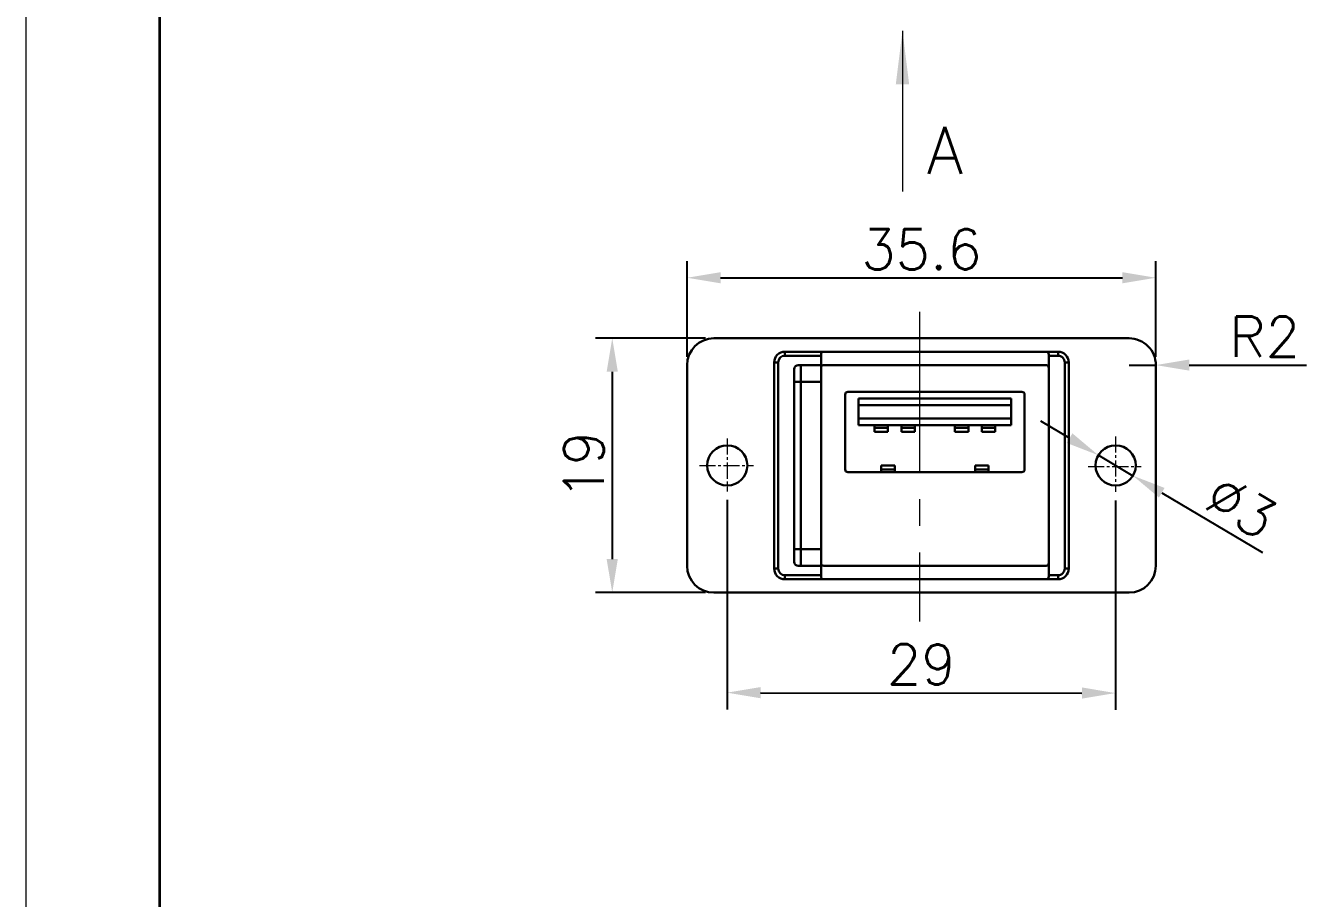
# Model space of a CAD drawing. Header units: millimetres. Extents: x -105 to 105, y -148 to 148.
# Drawn here: x -105 to -9.2, y 11.1 to 76.3 of the extents above; entities that cross this region are included whole.
import ezdxf
from ezdxf.enums import TextEntityAlignment as Align

# ---------------------------------------------------------------- set-up
doc = ezdxf.new("R2010")
doc.units = ezdxf.units.MM
doc.header["$PDSIZE"] = -5
doc.linetypes.add('点画线', pattern=[18, 12, -2, 2, -2])
doc.layers.get('0').update_dxf_attribs({"lineweight": 18})
for name, color, linetype, lineweight in [('尺寸线层', 3, 'Continuous', 18), ('粗实线层', 7, 'Continuous', 35), ('细实线层', 7, 'Continuous', 18)]:
    doc.layers.add(name, color=color, linetype=linetype, lineweight=lineweight)
doc.styles.get("Standard").update_dxf_attribs({"font": 'txt.shx', "height": 3})
doc.dimstyles.get("Standard").update_dxf_attribs({"dimtxt": 0.18, "dimasz": 0.18, "dimexe": 0.18, "dimexo": 0.0625, "dimgap": 0.09, "dimtad": 0, "dimtih": 1, "dimtoh": 1, "dimdec": 4, "dimzin": 0, "dimdsep": 46, "dimtxsty": 'Standard', "dimcen": 0.09, "dimdle": 0.36, "dimadec": 0, "dimazin": 0, "dimtfac": 1, "dimtdec": 4, "dimtofl": 0, "dimtmove": 0, "dimatfit": 3, "dimfxl": 1, "dimtolj": 1, "dimarcsym": 0})

# ---------------------------------------------------------------- blocks, each defined once
blk = doc.blocks.new('$CAXA_FRAME_13B17AC1$')
at = {"layer": '粗实线层'}
blk.add_line((-95, 138.5), (-95, -138.5), dxfattribs=at)
at = {"layer": '细实线层'}
blk.add_line((-105, 148.5), (-105, -148.5), dxfattribs=at)
blk = doc.blocks.new('*X4')
at = {"layer": 'Defpoints', "color": 0, "transparency": 16777216}
for p in [(-20.611, 57.445), (-55.611, 50.922), (-20.611, 50.922)]:
    blk.add_point(p, dxfattribs=at)
at = {"layer": '尺寸线层', "color": 0, "linetype": 'Continuous', "lineweight": -2, "transparency": 16777216}
for p, q in [((-55.611, 51.547), (-55.611, 58.695)), ((-20.611, 51.547), (-20.611, 58.695))]:
    blk.add_line(p, q, dxfattribs=at)
at = {"layer": '尺寸线层', "color": 0, "lineweight": -2, "transparency": 16777216}
blk.add_line((-53.111, 57.445), (-23.111, 57.445), dxfattribs=at)
at = {"layer": '尺寸线层', "color": 0, "transparency": 16777216}
for points in [[(-53.111, 57.861), (-53.111, 57.028), (-55.611, 57.445)], [(-23.111, 57.861), (-23.111, 57.028), (-20.611, 57.445)]]:
    blk.add_solid(points, dxfattribs=at)
at = {"layer": '尺寸线层', "color": 0, "transparency": 16777216, "insert": (-38.111, 59.57), "char_height": 3, "width": 10.93485, "attachment_point": 5, "bg_fill": 3, "box_fill_scale": 1.1, "bg_fill_color": 256, "bg_fill_true_color": 13158600, "bg_fill_transparency": 0}
blk.add_mtext('\\A1;35.6', dxfattribs=at)
blk = doc.blocks.new('*X5')
at = {"layer": 'Defpoints', "color": 0, "transparency": 16777216}
for p in [(-53.611, 52.922), (-61.201, 33.922), (-53.611, 33.922)]:
    blk.add_point(p, dxfattribs=at)
at = {"layer": '尺寸线层', "color": 0, "linetype": 'Continuous', "lineweight": -2, "transparency": 16777216}
for p, q in [((-54.236, 52.922), (-62.451, 52.922)), ((-54.236, 33.922), (-62.451, 33.922))]:
    blk.add_line(p, q, dxfattribs=at)
at = {"layer": '尺寸线层', "color": 0, "lineweight": -2, "transparency": 16777216}
blk.add_line((-61.201, 50.422), (-61.201, 36.422), dxfattribs=at)
at = {"layer": '尺寸线层', "color": 0, "transparency": 16777216}
for points in [[(-61.618, 50.422), (-60.784, 50.422), (-61.201, 52.922)], [(-61.618, 36.422), (-60.784, 36.422), (-61.201, 33.922)]]:
    blk.add_solid(points, dxfattribs=at)
at = {"layer": '尺寸线层', "color": 0, "transparency": 16777216, "insert": (-63.326, 43.422), "char_height": 3, "width": 5, "attachment_point": 5, "rotation": 90, "bg_fill": 3, "box_fill_scale": 1.1, "bg_fill_color": 256, "bg_fill_true_color": 13158600, "bg_fill_transparency": 0}
blk.add_mtext('\\A1;19', dxfattribs=at)
blk = doc.blocks.new('*X6')
at = {"layer": 'Defpoints', "color": 0, "transparency": 16777216}
for p in [(-24.902, 44.187), (-22.321, 42.658)]:
    blk.add_point(p, dxfattribs=at)
at = {"layer": '尺寸线层', "color": 0, "lineweight": -2, "transparency": 16777216}
for p, q in [((-27.053, 45.461), (-29.204, 46.735)), ((-24.902, 44.187), (-22.321, 42.658)), ((-20.17, 41.384), (-12.642, 36.924))]:
    blk.add_line(p, q, dxfattribs=at)
at = {"layer": '尺寸线层', "color": 0, "transparency": 16777216}
for points in [[(-26.84, 45.819), (-27.265, 45.102), (-24.902, 44.187)], [(-19.957, 41.742), (-20.382, 41.025), (-22.321, 42.658)]]:
    blk.add_solid(points, dxfattribs=at)
at = {"layer": '尺寸线层', "color": 0, "transparency": 16777216, "insert": (-14.247, 40.345), "char_height": 3, "width": 7.14286, "attachment_point": 5, "rotation": 329.35747, "bg_fill": 3, "box_fill_scale": 1.1, "bg_fill_color": 256, "bg_fill_true_color": 13158600, "bg_fill_transparency": 0}
blk.add_mtext('\\A1;%%C3', dxfattribs=at)
blk = doc.blocks.new('*X7')
at = {"layer": 'Defpoints', "color": 0, "transparency": 16777216}
for p in [(-22.611, 50.922), (-20.611, 50.922)]:
    blk.add_point(p, dxfattribs=at)
at = {"layer": '尺寸线层', "color": 0, "lineweight": -2, "transparency": 16777216}
for p, q in [((-22.611, 50.922), (-20.611, 50.922)), ((-18.111, 50.922), (-9.361, 50.922))]:
    blk.add_line(p, q, dxfattribs=at)
at = {"layer": '尺寸线层', "color": 0, "transparency": 16777216}
blk.add_solid([(-18.111, 51.339), (-18.111, 50.506), (-20.611, 50.922)], dxfattribs=at)
at = {"layer": '尺寸线层', "color": 0, "transparency": 16777216, "insert": (-12.486, 53.047), "char_height": 3, "width": 6.07143, "attachment_point": 5, "rotation": 359.99999, "bg_fill": 3, "box_fill_scale": 1.1, "bg_fill_color": 256, "bg_fill_true_color": 13158600, "bg_fill_transparency": 0}
blk.add_mtext('\\A1;R2', dxfattribs=at)
blk = doc.blocks.new('*D10')
at = {"color": 0, "lineweight": -2, "transparency": 16777216}
for p, q in [((-52.612, 40.847), (-52.629, 25.199)), ((-23.612, 40.816), (-23.629, 25.167)), ((-50.128, 26.446), (-26.128, 26.42))]:
    blk.add_line(p, q, dxfattribs=at)
at = {"color": 0, "linetype": '点画线', "transparency": 16777216}
for points in [[(-50.127, 26.863), (-50.128, 26.029), (-52.628, 26.449)], [(-26.127, 26.837), (-26.128, 26.003), (-23.628, 26.417)]]:
    blk.add_solid(points, dxfattribs=at)
at = {"layer": 'Defpoints', "color": 0, "linetype": '点画线', "transparency": 16777216}
for p in [(-52.611, 41.472), (-23.611, 41.441), (-23.628, 26.417)]:
    blk.add_point(p, dxfattribs=at)
at = {"color": 0, "linetype": '点画线', "transparency": 16777216, "insert": (-38.125, 28.558), "char_height": 3, "attachment_point": 5, "rotation": 359.93776}
blk.add_mtext('\\A1;29', dxfattribs=at)

msp = doc.modelspace()

# ---------------------------------------------------------------- hatches: boundary and pattern name
at = {"layer": '尺寸线层', "linetype": 'Continuous'}
msp.add_hatch(color=7, dxfattribs=at).paths.add_polyline_path([(-39.53, 75.895), (-39.03, 71.895), (-40.03, 71.895)], flags=0)

# ---------------------------------------------------------------- linework, layer by layer
at = {"color": 7, "lineweight": 30}
for p, q in [((-22.611, 52.922), (-53.611, 52.922)), ((-53.611, 33.922), (-22.611, 33.922))]:
    msp.add_line(p, q, dxfattribs=at)
at = {"color": 7, "lineweight": 30, "ltscale": 0.0075}
for p, q in [((-48.311, 51.922), (-48.311, 51.622)), ((-27.911, 51.922), (-27.911, 51.622)), ((-49.111, 51.122), (-48.811, 51.122)), ((-27.111, 51.122), (-27.411, 51.122)), ((-41.611, 46.222), (-41.611, 45.922)), ((-40.611, 45.922), (-40.611, 46.222)), ((-39.611, 46.222), (-39.611, 45.922)), ((-38.611, 45.922), (-38.611, 46.222)), ((-35.611, 45.922), (-35.611, 46.222)), ((-34.611, 46.222), (-34.611, 45.922)), ((-33.611, 45.922), (-33.611, 46.222)), ((-32.611, 46.222), (-32.611, 45.922)), ((-41.111, 43.422), (-41.111, 43.122)), ((-40.111, 43.122), (-40.111, 43.422)), ((-34.111, 43.122), (-34.111, 43.422)), ((-33.111, 43.422), (-33.111, 43.122)), ((-49.111, 35.722), (-48.811, 35.722)), ((-27.111, 35.722), (-27.411, 35.722)), ((-48.311, 34.922), (-48.311, 35.222)), ((-27.911, 34.922), (-27.911, 35.222))]:
    msp.add_line(p, q, dxfattribs=at)
at = {"color": 7, "lineweight": 30, "ltscale": 0.072472}
msp.add_line((-45.412, 51.922), (-48.311, 51.922), dxfattribs=at)
at = {"color": 7, "lineweight": 30, "ltscale": 0.415}
for p, q in [((-28.811, 51.922), (-45.411, 51.922)), ((-28.811, 50.922), (-45.411, 50.922)), ((-45.411, 35.922), (-28.811, 35.922)), ((-45.411, 34.922), (-28.811, 34.922))]:
    msp.add_line(p, q, dxfattribs=at)
at = {"color": 7, "lineweight": 30, "ltscale": 0.0225}
for p, q in [((-27.911, 51.922), (-28.811, 51.922)), ((-28.811, 34.922), (-27.911, 34.922))]:
    msp.add_line(p, q, dxfattribs=at)
at = {"color": 7, "lineweight": 30, "ltscale": 0.375}
for p, q in [((-55.611, 50.922), (-55.611, 35.922)), ((-20.611, 35.922), (-20.611, 50.922))]:
    msp.add_line(p, q, dxfattribs=at)
at = {"color": 7, "lineweight": 30, "ltscale": 0.385}
for p, q in [((-49.111, 51.122), (-49.111, 35.722)), ((-48.811, 51.122), (-48.811, 35.722)), ((-27.411, 35.722), (-27.411, 51.122)), ((-27.111, 35.722), (-27.111, 51.122))]:
    msp.add_line(p, q, dxfattribs=at)
at = {"color": 7, "lineweight": 30, "ltscale": 0.0675}
for p, q in [((-45.611, 51.622), (-48.311, 51.622)), ((-48.311, 35.222), (-45.611, 35.222))]:
    msp.add_line(p, q, dxfattribs=at)
at = {"color": 7, "lineweight": 30, "ltscale": 0.0425}
for p, q in [((-45.611, 50.922), (-47.311, 50.922)), ((-47.311, 35.922), (-45.611, 35.922))]:
    msp.add_line(p, q, dxfattribs=at)
at = {"color": 7, "lineweight": 30, "ltscale": 0.03125}
for p, q in [((-47.111, 50.922), (-47.111, 49.672)), ((-47.111, 37.172), (-47.111, 35.922))]:
    msp.add_line(p, q, dxfattribs=at)
at = {"color": 7, "lineweight": 30, "ltscale": 0.02}
for p, q in [((-45.611, 51.722), (-45.611, 50.922)), ((-28.611, 50.922), (-28.611, 51.722)), ((-45.611, 35.922), (-45.611, 35.122)), ((-28.611, 35.122), (-28.611, 35.922))]:
    msp.add_line(p, q, dxfattribs=at)
at = {"color": 7, "lineweight": 30, "ltscale": 0.005}
for p, q in [((-45.611, 50.922), (-45.611, 50.722)), ((-28.611, 50.722), (-28.611, 50.922)), ((-41.611, 46.422), (-41.611, 46.222)), ((-40.611, 46.422), (-40.611, 46.222)), ((-39.611, 46.422), (-39.611, 46.222)), ((-38.611, 46.422), (-38.611, 46.222)), ((-35.611, 46.422), (-35.611, 46.222)), ((-34.611, 46.422), (-34.611, 46.222)), ((-33.611, 46.422), (-33.611, 46.222)), ((-32.611, 46.422), (-32.611, 46.222)), ((-41.111, 42.922), (-41.111, 43.122)), ((-40.111, 42.922), (-40.111, 43.122)), ((-34.111, 42.922), (-34.111, 43.122)), ((-33.111, 42.922), (-33.111, 43.122)), ((-45.611, 36.122), (-45.611, 35.922)), ((-28.611, 35.922), (-28.611, 36.122))]:
    msp.add_line(p, q, dxfattribs=at)
at = {"color": 7, "lineweight": 30, "ltscale": 0.0175}
for p, q in [((-27.911, 51.622), (-28.611, 51.622)), ((-28.611, 35.222), (-27.911, 35.222))]:
    msp.add_line(p, q, dxfattribs=at)
at = {"color": 7, "lineweight": 30, "ltscale": 0.02375}
for p, q in [((-47.611, 50.622), (-47.611, 49.672)), ((-47.611, 37.172), (-47.611, 36.222))]:
    msp.add_line(p, q, dxfattribs=at)
at = {"color": 7, "lineweight": 30, "ltscale": 0.365}
for p, q in [((-45.611, 50.722), (-45.611, 36.122)), ((-28.611, 36.122), (-28.611, 50.722))]:
    msp.add_line(p, q, dxfattribs=at)
at = {"color": 7, "lineweight": 30, "ltscale": 0.36}
msp.add_line((-28.611, 36.222), (-28.611, 50.622), dxfattribs=at)
at = {"color": 7, "lineweight": 30, "ltscale": 0.3125}
for p, q in [((-47.611, 37.172), (-47.611, 49.672)), ((-47.111, 37.172), (-47.111, 49.672))]:
    msp.add_line(p, q, dxfattribs=at)
at = {"color": 7, "lineweight": 30, "ltscale": 0.0125}
for p, q in [((-47.611, 49.672), (-47.111, 49.672)), ((-42.811, 48.422), (-42.811, 47.922)), ((-31.411, 48.422), (-31.411, 47.922)), ((-42.811, 46.422), (-42.811, 46.922)), ((-31.411, 46.422), (-31.411, 46.922)), ((-47.611, 37.172), (-47.111, 37.172))]:
    msp.add_line(p, q, dxfattribs=at)
at = {"color": 7, "lineweight": 30, "ltscale": 0.0375}
for p, q in [((-45.611, 49.672), (-47.111, 49.672)), ((-45.611, 37.172), (-47.111, 37.172))]:
    msp.add_line(p, q, dxfattribs=at)
at = {"color": 7, "lineweight": 30, "ltscale": 0.325}
for p, q in [((-43.611, 48.922), (-30.611, 48.922)), ((-30.611, 42.922), (-43.611, 42.922))]:
    msp.add_line(p, q, dxfattribs=at)
at = {"color": 7, "lineweight": 30, "ltscale": 0.14}
for p, q in [((-43.811, 43.122), (-43.811, 48.722)), ((-30.411, 48.722), (-30.411, 43.122))]:
    msp.add_line(p, q, dxfattribs=at)
at = {"color": 7, "lineweight": 30, "ltscale": 0.285}
for p, q in [((-42.811, 48.422), (-31.411, 48.422)), ((-42.811, 47.922), (-31.411, 47.922)), ((-31.411, 46.922), (-42.811, 46.922)), ((-31.411, 46.422), (-42.811, 46.422))]:
    msp.add_line(p, q, dxfattribs=at)
at = {"color": 7, "lineweight": 30, "ltscale": 0.025}
for p, q in [((-42.811, 46.922), (-42.811, 47.922)), ((-31.411, 47.922), (-31.411, 46.922)), ((-41.611, 46.222), (-40.611, 46.222)), ((-39.611, 46.222), (-38.611, 46.222)), ((-34.611, 46.222), (-35.611, 46.222)), ((-32.611, 46.222), (-33.611, 46.222)), ((-41.611, 45.922), (-40.611, 45.922)), ((-39.611, 45.922), (-38.611, 45.922)), ((-34.611, 45.922), (-35.611, 45.922)), ((-32.611, 45.922), (-33.611, 45.922)), ((-40.111, 43.422), (-41.111, 43.422)), ((-34.111, 43.422), (-33.111, 43.422)), ((-40.111, 43.122), (-41.111, 43.122)), ((-34.111, 43.122), (-33.111, 43.122))]:
    msp.add_line(p, q, dxfattribs=at)
at = {"linetype": '点画线', "ltscale": 0.1}
msp.add_line((-52.611, 45.433), (-52.611, 41.472), dxfattribs=at)
at = {"color": 7, "lineweight": 30, "ltscale": 0.0725}
msp.add_line((-48.311, 34.922), (-45.411, 34.922), dxfattribs=at)
at = {"color": 7, "lineweight": 30}
for centre in [(-52.611, 43.422), (-23.611, 43.422)]:
    msp.add_circle(centre, 1.5, dxfattribs=at)
for centre, radius, start, end in [((-53.611, 50.922), 2, 90, 179.99999), ((-22.611, 50.922), 2, 359.99999, 90), ((-48.311, 51.122), 0.8, 90, 179.99999), ((-45.411, 51.722), 0.2, 90, 179.99999), ((-28.811, 51.722), 0.2, 359.99999, 90), ((-27.911, 51.122), 0.8, 359.99999, 90), ((-48.311, 51.122), 0.5, 90, 179.99999), ((-47.311, 50.622), 0.3, 90, 179.99999), ((-45.411, 50.722), 0.2, 90, 179.99999), ((-28.811, 50.722), 0.2, 359.99999, 90), ((-27.911, 51.122), 0.5, 359.99999, 90), ((-43.611, 48.722), 0.2, 90, 179.99999), ((-30.611, 48.722), 0.2, 359.99999, 90), ((-43.611, 43.122), 0.2, 180, 270), ((-30.611, 43.122), 0.2, 270, 0), ((-53.611, 35.922), 2, 180, 270), ((-48.311, 35.722), 0.8, 180, 270), ((-48.311, 35.722), 0.5, 180, 270), ((-47.311, 36.222), 0.3, 180, 270), ((-45.411, 36.122), 0.2, 180, 270), ((-28.811, 36.122), 0.2, 270, 0), ((-27.911, 35.722), 0.5, 270, 0.00001), ((-27.911, 35.722), 0.8, 270, 0), ((-22.611, 35.922), 2, 270, 0), ((-45.411, 35.122), 0.2, 180, 270), ((-28.811, 35.122), 0.2, 270, 0)]:
    msp.add_arc(centre, radius, start, end, dxfattribs=at)
at = {"layer": '尺寸线层', "color": 7, "linetype": 'Continuous'}
msp.add_line((-39.53, 75.895), (-39.53, 63.895), dxfattribs=at)

# ---------------------------------------------------------------- block references
at = {"layer": '粗实线层'}
msp.add_blockref('$CAXA_FRAME_13B17AC1$', (0, 0), dxfattribs=at)

# ---------------------------------------------------------------- texts
at = {"layer": '尺寸线层', "color": 7}
msp.add_text('A', height=3.5, dxfattribs=at).set_placement((-36.357, 66.965), align=Align.MIDDLE_CENTER)

# ---------------------------------------------------------------- next in the draw order: dimensions: what is measured, and where the dimension line sits
dim = msp.add_linear_dim(base=(-20.611, 57.445), p1=(-55.611, 50.922), p2=(-20.611, 50.922), text='<>.6', dimstyle='Standard', override={"dimtxt": 2.5, "dimasz": 2.5, "dimexe": 1.25, "dimexo": 0.625, "dimgap": 0.625, "dimtad": 1, "dimdec": 2, "dimzin": 8, "dimdsep": 44, "dimsah": 1, "dimdle": 5, "dimtdec": 2, "dimtofl": 1, "dimatfit": 0, "dimtfill": 1, "dimtzin": 8, "dimarcsym": 1}, dxfattribs=at)
dim.commit()
dim.dimension.update_dxf_attribs({"geometry": '*X4', "text_midpoint": (-38.111, 59.57)})
dim = msp.add_diameter_dim_2p(p1=(-24.902, 44.187), p2=(-22.321, 42.658), dimstyle='Standard', override={"dimtxt": 2.5, "dimasz": 2.5, "dimexe": 1.25, "dimexo": 0.625, "dimgap": 0.625, "dimtad": 1, "dimtih": 0, "dimtoh": 0, "dimdec": 2, "dimzin": 8, "dimdsep": 44, "dimpost": '%%C<>', "dimsah": 1, "dimdle": 5, "dimtdec": 2, "dimtofl": 1, "dimatfit": 0, "dimtfill": 1, "dimtzin": 8, "dimarcsym": 1}, dxfattribs=at)
dim.commit()
dim.dimension.update_dxf_attribs({"geometry": '*X6', "text_midpoint": (-15.33, 38.517), "dimtype": 163})

# ---------------------------------------------------------------- next in the draw order: linework, layer by layer
at = {"linetype": '点画线'}
msp.add_line((-38.25, 54.911), (-38.25, 31.775), dxfattribs=at)
at = {"linetype": '点画线', "ltscale": 0.1}
for p, q in [((-23.611, 45.596), (-23.611, 41.441)), ((-25.664, 43.356), (-21.699, 43.356))]:
    msp.add_line(p, q, dxfattribs=at)

# ---------------------------------------------------------------- next in the draw order: dimensions: what is measured, and where the dimension line sits
at = {"linetype": '点画线'}
dim = msp.add_aligned_dim(p1=(-52.611, 41.472), p2=(-23.611, 41.441), distance=-15.023, dimstyle='Standard', override={"dimtxt": 2.5, "dimasz": 2.5, "dimexe": 1.25, "dimexo": 0.625, "dimgap": 0.625, "dimtad": 1, "dimtih": 0, "dimtoh": 0, "dimdec": 2, "dimzin": 8, "dimdsep": 44, "dimdle": 5, "dimtdec": 2, "dimtofl": 1, "dimatfit": 0, "dimarcsym": 1}, dxfattribs=at)
dim.commit()
dim.dimension.update_dxf_attribs({"geometry": '*D10', "text_midpoint": (-38.125, 28.558)})
at = {"layer": '尺寸线层', "color": 7}
dim = msp.add_radius_dim(center=(-22.611, 50.922), mpoint=(-20.611, 50.922), dimstyle='Standard', override={"dimtxt": 2.5, "dimasz": 2.5, "dimexe": 1.25, "dimexo": 0.625, "dimgap": 0.625, "dimtad": 1, "dimtih": 0, "dimtoh": 0, "dimdec": 2, "dimzin": 8, "dimdsep": 44, "dimpost": 'R<>', "dimsah": 1, "dimdle": 5, "dimtdec": 2, "dimtofl": 1, "dimatfit": 0, "dimtfill": 1, "dimtzin": 8, "dimarcsym": 1}, dxfattribs=at)
dim.commit()
dim.dimension.update_dxf_attribs({"geometry": '*X7', "text_midpoint": (-12.486, 53.047)})
dim = msp.add_linear_dim(base=(-61.201, 33.922), p1=(-53.611, 52.922), p2=(-53.611, 33.922), angle=90, dimstyle='Standard', override={"dimtxt": 2.5, "dimasz": 2.5, "dimexe": 1.25, "dimexo": 0.625, "dimgap": 0.625, "dimtad": 1, "dimtih": 0, "dimtoh": 0, "dimdec": 2, "dimzin": 8, "dimdsep": 44, "dimsah": 1, "dimdle": 5, "dimtdec": 2, "dimtofl": 1, "dimatfit": 0, "dimtfill": 1, "dimtzin": 8, "dimarcsym": 1}, dxfattribs=at)
dim.commit()
dim.dimension.update_dxf_attribs({"geometry": '*X5', "text_midpoint": (-63.326, 43.422)})

# ---------------------------------------------------------------- next in the draw order: linework, layer by layer
at = {"linetype": '点画线', "ltscale": 0.1}
msp.add_line((-54.694, 43.422), (-50.663, 43.422), dxfattribs=at)

doc.saveas('drawing.dxf')
